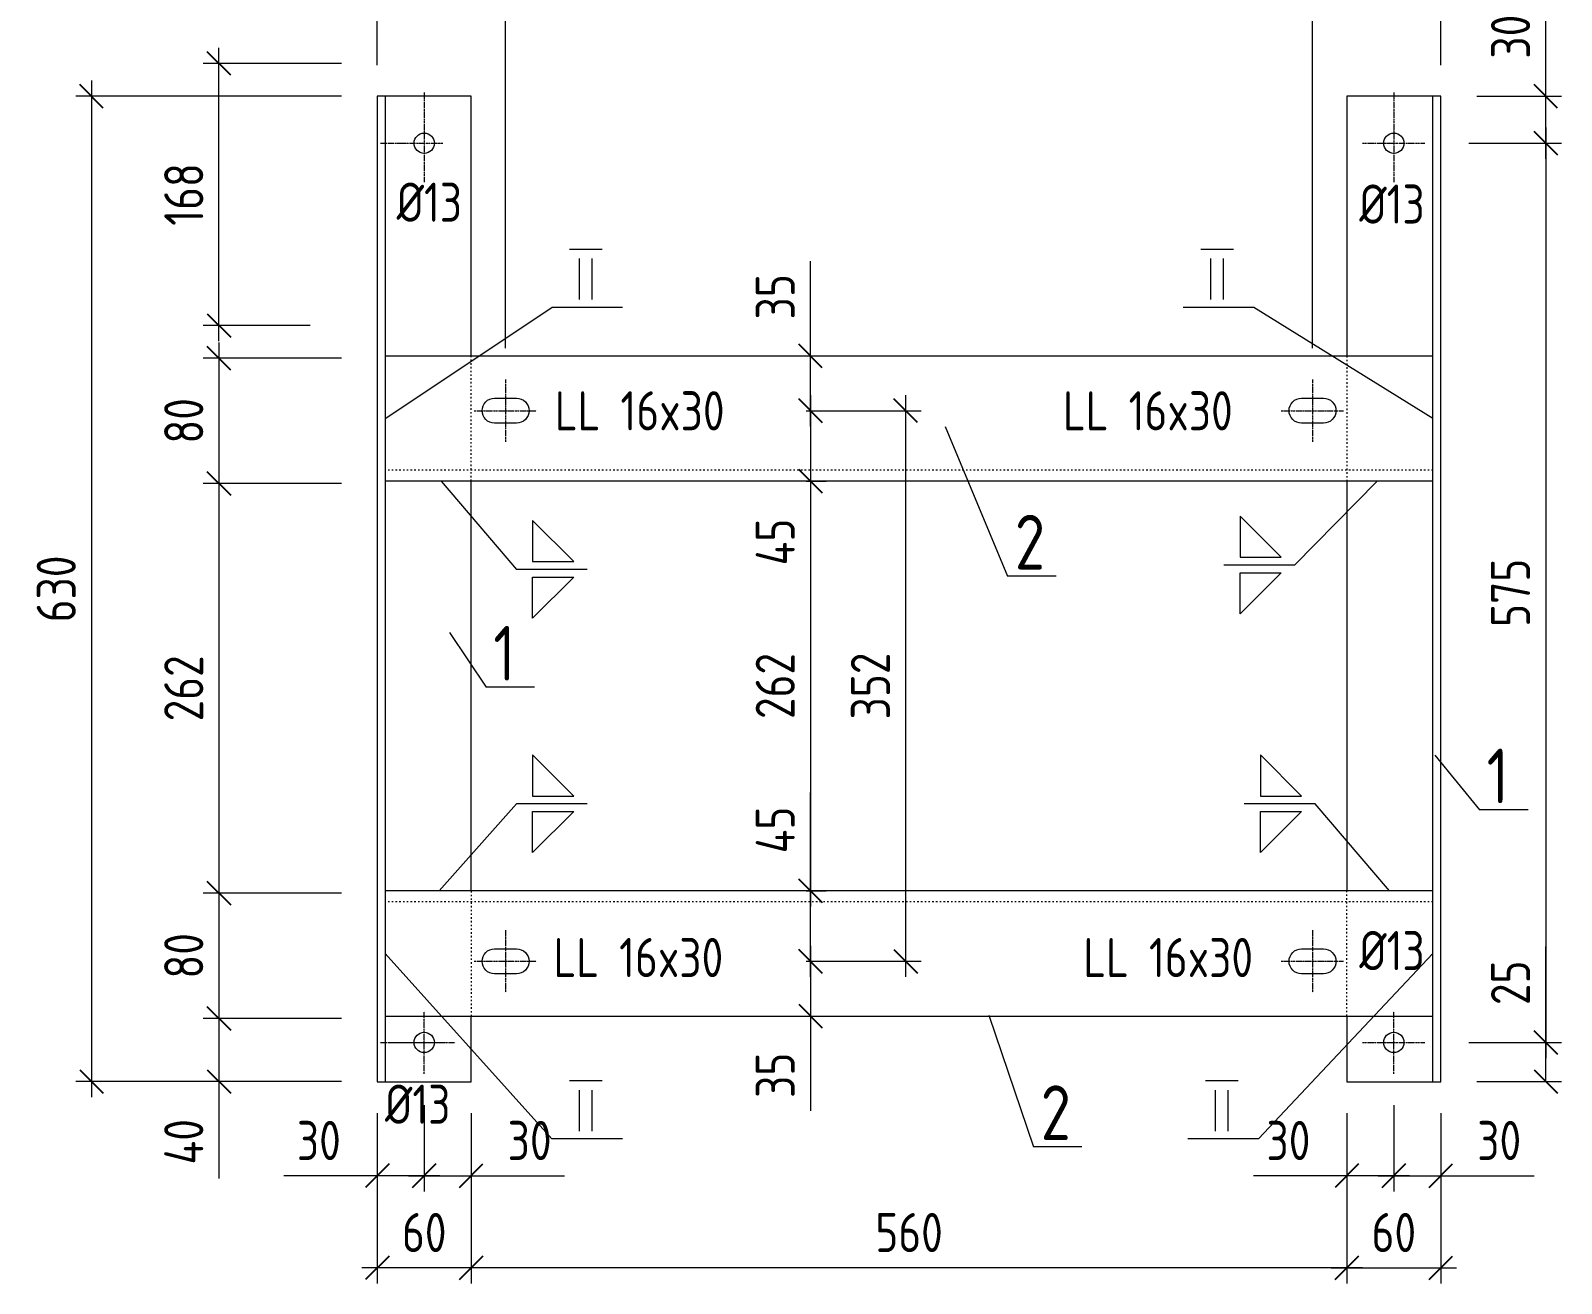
# Model space of a CAD drawing. Header units: millimetres. Extents: x -6273 to 60188, y -6573 to 16187.
# Drawn here: x 34931 to 35910, y 4886 to 5687 of the extents above; entities that cross this region are included whole.
import ezdxf

# ---------------------------------------------------------------- set-up
doc = ezdxf.new("R2010")
doc.units = ezdxf.units.MM
doc.header["$LTSCALE"] = 0.4
doc.linetypes.add('ACAD_ISO03W100', pattern=[30, 12, -18])
doc.linetypes.add('ACAD_ISO10W100', pattern=[18, 12, -3, 0, -3])
doc.layers.add('BEMAßUNG', color=3, linetype='Continuous')
for name, color, linetype, lineweight in [('Kontur', 2, 'Continuous', 18), ('Mittellinie', 7, 'ACAD_ISO10W100', 9), ('Positionslinie', 1, 'Continuous', 5), ('Text_B', 3, 'Continuous', 25), ('Text_C', 2, 'Continuous', 13), ('verdeckt', 7, 'ACAD_ISO03W100', 5)]:
    doc.layers.add(name, color=color, linetype=linetype, lineweight=lineweight)
doc.styles.add('ISOCP', font='isocp.shx', dxfattribs={"width": 0.9})
doc.dimstyles.new('Stahl_10', dxfattribs={"dimscale": 10, "dimtxt": 2.5, "dimasz": 1.5, "dimexe": 1, "dimexo": 2, "dimgap": 1, "dimtad": 1, "dimdec": 0, "dimtxsty": 'ISOCP', "dimblk": 'OBLIQUE', "dimcen": 2.5, "dimdle": 1, "dimclrd": 7, "dimclre": 7, "dimclrt": 7, "dimadec": 0, "dimazin": 0, "dimtfac": 1, "dimtdec": 0, "dimtmove": 0, "dimatfit": 3, "dimfxl": 1, "dimlwd": 0, "dimlwe": 0, "dimarcsym": 0})

# ---------------------------------------------------------------- blocks, each defined once
blk = doc.blocks.new('_OBLIQUE')
at = {"color": 0, "linetype": 'ByBlock'}
blk.add_line((-0.5, -0.5), (0.5, 0.5), dxfattribs=at)
blk = doc.blocks.new('*D155')
at = {"layer": 'BEMAßUNG', "color": 7, "lineweight": 0, "ltscale": 0.1, "transparency": 16777216}
for p, q in [((35900.01, 5625.08), (35900.01, 5030.21)), ((35850.87, 5615.08), (35910.01, 5615.08)), ((35850.87, 5040.21), (35910.01, 5040.21))]:
    blk.add_line(p, q, dxfattribs=at)
at = {"layer": 'Defpoints', "color": 0, "ltscale": 0.1, "transparency": 16777216}
for p in [(35830.87, 5615.08), (35830.87, 5040.21), (35900.01, 5040.21)]:
    blk.add_point(p, dxfattribs=at)
at = {"layer": 'BEMAßUNG', "color": 7, "lineweight": 0, "ltscale": 0.1, "transparency": 16777216, "xscale": 15, "yscale": 15, "zscale": 15}
for p, rotation in [((35900.01, 5615.08), 90), ((35900.01, 5040.21), 270)]:
    blk.add_blockref('_OBLIQUE', p, dxfattribs=dict(at, rotation=rotation))
at = {"layer": 'BEMAßUNG', "color": 7, "ltscale": 0.1, "transparency": 16777216, "insert": (35877.51, 5327.64), "char_height": 25, "attachment_point": 5, "rotation": 90, "style": 'ISOCP'}
blk.add_mtext('575', dxfattribs=at)
blk = doc.blocks.new('*D156')
at = {"layer": 'BEMAßUNG', "color": 7, "lineweight": 0, "ltscale": 0.1, "transparency": 16777216}
for p, q in [((35900.01, 5040.21), (35900.01, 5101.46)), ((35900.01, 5015.21), (35900.01, 5050.21)), ((35855.87, 5040.21), (35910.01, 5040.21)), ((35855.87, 5015.21), (35910.01, 5015.21))]:
    blk.add_line(p, q, dxfattribs=at)
at = {"layer": 'Defpoints', "color": 0, "ltscale": 0.1, "transparency": 16777216}
for p in [(35835.87, 5040.21), (35835.87, 5015.21), (35900.01, 5015.21)]:
    blk.add_point(p, dxfattribs=at)
at = {"layer": 'BEMAßUNG', "color": 7, "lineweight": 0, "ltscale": 0.1, "transparency": 16777216, "xscale": 15, "yscale": 15, "zscale": 15}
for p, rotation in [((35900.01, 5040.21), 90), ((35900.01, 5015.21), 270)]:
    blk.add_blockref('_OBLIQUE', p, dxfattribs=dict(at, rotation=rotation))
at = {"layer": 'BEMAßUNG', "color": 7, "ltscale": 0.1, "transparency": 16777216, "insert": (35877.51, 5078.33), "char_height": 25, "attachment_point": 5, "rotation": 90, "style": 'ISOCP'}
blk.add_mtext('25', dxfattribs=at)
blk = doc.blocks.new('*D157')
at = {"layer": 'BEMAßUNG', "color": 7, "lineweight": 0, "ltscale": 0.1, "transparency": 16777216}
for p, q in [((35772.87, 4995.08), (35772.87, 4945.02)), ((35802.87, 5000.08), (35802.87, 4945.02)), ((35772.87, 4955.02), (35713.11, 4955.02)), ((35812.87, 4955.02), (35772.87, 4955.02))]:
    blk.add_line(p, q, dxfattribs=at)
at = {"layer": 'Defpoints', "color": 0, "ltscale": 0.1, "transparency": 16777216}
for p in [(35772.87, 5015.08), (35802.87, 5020.08), (35772.87, 4955.02)]:
    blk.add_point(p, dxfattribs=at)
at = {"layer": 'BEMAßUNG', "color": 7, "lineweight": 0, "ltscale": 0.1, "transparency": 16777216, "xscale": 15, "yscale": 15, "zscale": 15, "rotation": 180}
blk.add_blockref('_OBLIQUE', (35772.87, 4955.02), dxfattribs=at)
at = {"layer": 'BEMAßUNG', "color": 7, "lineweight": 0, "ltscale": 0.1, "transparency": 16777216, "xscale": 15, "yscale": 15, "zscale": 15}
blk.add_blockref('_OBLIQUE', (35802.87, 4955.02), dxfattribs=at)
at = {"layer": 'BEMAßUNG', "color": 7, "ltscale": 0.1, "transparency": 16777216, "insert": (35735.49, 4977.52), "char_height": 25, "attachment_point": 5, "style": 'ISOCP'}
blk.add_mtext('30', dxfattribs=at)
blk = doc.blocks.new('*D158')
at = {"layer": 'BEMAßUNG', "color": 7, "lineweight": 0, "ltscale": 0.1, "transparency": 16777216}
for p, q in [((35772.87, 4995.08), (35772.87, 4886.19)), ((35832.87, 4995.08), (35832.87, 4886.19)), ((35762.87, 4896.19), (35842.87, 4896.19))]:
    blk.add_line(p, q, dxfattribs=at)
at = {"layer": 'Defpoints', "color": 0, "ltscale": 0.1, "transparency": 16777216}
for p in [(35772.87, 5015.08), (35832.87, 5015.08), (35832.87, 4896.19)]:
    blk.add_point(p, dxfattribs=at)
at = {"layer": 'BEMAßUNG', "color": 7, "lineweight": 0, "ltscale": 0.1, "transparency": 16777216, "xscale": 15, "yscale": 15, "zscale": 15, "rotation": 180}
blk.add_blockref('_OBLIQUE', (35772.87, 4896.19), dxfattribs=at)
at = {"layer": 'BEMAßUNG', "color": 7, "lineweight": 0, "ltscale": 0.1, "transparency": 16777216, "xscale": 15, "yscale": 15, "zscale": 15}
blk.add_blockref('_OBLIQUE', (35832.87, 4896.19), dxfattribs=at)
at = {"layer": 'BEMAßUNG', "color": 7, "ltscale": 0.1, "transparency": 16777216, "insert": (35802.87, 4918.69), "char_height": 25, "attachment_point": 5, "style": 'ISOCP'}
blk.add_mtext('60', dxfattribs=at)
blk = doc.blocks.new('*D159')
at = {"layer": 'BEMAßUNG', "color": 7, "lineweight": 0, "ltscale": 0.1, "transparency": 16777216}
for p, q in [((35212.87, 4995.08), (35212.87, 4886.19)), ((35772.87, 4995.08), (35772.87, 4886.19)), ((35782.87, 4896.19), (35202.87, 4896.19))]:
    blk.add_line(p, q, dxfattribs=at)
at = {"layer": 'Defpoints', "color": 0, "ltscale": 0.1, "transparency": 16777216}
for p in [(35212.87, 5015.08), (35772.87, 5015.08), (35212.87, 4896.19)]:
    blk.add_point(p, dxfattribs=at)
at = {"layer": 'BEMAßUNG', "color": 7, "lineweight": 0, "ltscale": 0.1, "transparency": 16777216, "xscale": 15, "yscale": 15, "zscale": 15, "rotation": 180}
blk.add_blockref('_OBLIQUE', (35212.87, 4896.19), dxfattribs=at)
at = {"layer": 'BEMAßUNG', "color": 7, "lineweight": 0, "ltscale": 0.1, "transparency": 16777216, "xscale": 15, "yscale": 15, "zscale": 15}
blk.add_blockref('_OBLIQUE', (35772.87, 4896.19), dxfattribs=at)
at = {"layer": 'BEMAßUNG', "color": 7, "ltscale": 0.1, "transparency": 16777216, "insert": (35492.87, 4918.69), "char_height": 25, "attachment_point": 5, "style": 'ISOCP'}
blk.add_mtext('560', dxfattribs=at)
blk = doc.blocks.new('*D160')
at = {"layer": 'BEMAßUNG', "color": 7, "lineweight": 0, "ltscale": 0.1, "transparency": 16777216}
for p, q in [((35182.87, 5000.08), (35182.87, 4945.02)), ((35212.87, 4995.08), (35212.87, 4945.02)), ((35172.87, 4955.02), (35212.87, 4955.02)), ((35212.87, 4955.02), (35272.64, 4955.02))]:
    blk.add_line(p, q, dxfattribs=at)
at = {"layer": 'Defpoints', "color": 0, "ltscale": 0.1, "transparency": 16777216}
for p in [(35182.87, 5020.08), (35212.87, 5015.08), (35212.87, 4955.02)]:
    blk.add_point(p, dxfattribs=at)
at = {"layer": 'BEMAßUNG', "color": 7, "lineweight": 0, "ltscale": 0.1, "transparency": 16777216, "xscale": 15, "yscale": 15, "zscale": 15, "rotation": 180}
blk.add_blockref('_OBLIQUE', (35182.87, 4955.02), dxfattribs=at)
at = {"layer": 'BEMAßUNG', "color": 7, "lineweight": 0, "ltscale": 0.1, "transparency": 16777216, "xscale": 15, "yscale": 15, "zscale": 15}
blk.add_blockref('_OBLIQUE', (35212.87, 4955.02), dxfattribs=at)
at = {"layer": 'BEMAßUNG', "color": 7, "ltscale": 0.1, "transparency": 16777216, "insert": (35250.26, 4977.52), "char_height": 25, "attachment_point": 5, "style": 'ISOCP'}
blk.add_mtext('30', dxfattribs=at)
blk = doc.blocks.new('*D161')
at = {"layer": 'BEMAßUNG', "color": 7, "lineweight": 0, "ltscale": 0.1, "transparency": 16777216}
for p, q in [((35152.87, 4995.08), (35152.87, 4945.02)), ((35182.87, 5000.08), (35182.87, 4945.02)), ((35152.87, 4955.02), (35093.11, 4955.02)), ((35192.87, 4955.02), (35152.87, 4955.02))]:
    blk.add_line(p, q, dxfattribs=at)
at = {"layer": 'Defpoints', "color": 0, "ltscale": 0.1, "transparency": 16777216}
for p in [(35152.87, 5015.08), (35182.87, 5020.08), (35152.87, 4955.02)]:
    blk.add_point(p, dxfattribs=at)
at = {"layer": 'BEMAßUNG', "color": 7, "lineweight": 0, "ltscale": 0.1, "transparency": 16777216, "xscale": 15, "yscale": 15, "zscale": 15, "rotation": 180}
blk.add_blockref('_OBLIQUE', (35152.87, 4955.02), dxfattribs=at)
at = {"layer": 'BEMAßUNG', "color": 7, "lineweight": 0, "ltscale": 0.1, "transparency": 16777216, "xscale": 15, "yscale": 15, "zscale": 15}
blk.add_blockref('_OBLIQUE', (35182.87, 4955.02), dxfattribs=at)
at = {"layer": 'BEMAßUNG', "color": 7, "ltscale": 0.1, "transparency": 16777216, "insert": (35115.49, 4977.52), "char_height": 25, "attachment_point": 5, "style": 'ISOCP'}
blk.add_mtext('30', dxfattribs=at)
blk = doc.blocks.new('*D162')
at = {"layer": 'BEMAßUNG', "color": 7, "lineweight": 0, "ltscale": 0.1, "transparency": 16777216}
for p, q in [((35152.87, 4995.08), (35152.87, 4886.19)), ((35212.87, 4995.08), (35212.87, 4886.19)), ((35222.87, 4896.19), (35142.87, 4896.19))]:
    blk.add_line(p, q, dxfattribs=at)
at = {"layer": 'Defpoints', "color": 0, "ltscale": 0.1, "transparency": 16777216}
for p in [(35152.87, 5015.08), (35212.87, 5015.08), (35152.87, 4896.19)]:
    blk.add_point(p, dxfattribs=at)
at = {"layer": 'BEMAßUNG', "color": 7, "lineweight": 0, "ltscale": 0.1, "transparency": 16777216, "xscale": 15, "yscale": 15, "zscale": 15, "rotation": 180}
blk.add_blockref('_OBLIQUE', (35152.87, 4896.19), dxfattribs=at)
at = {"layer": 'BEMAßUNG', "color": 7, "lineweight": 0, "ltscale": 0.1, "transparency": 16777216, "xscale": 15, "yscale": 15, "zscale": 15}
blk.add_blockref('_OBLIQUE', (35212.87, 4896.19), dxfattribs=at)
at = {"layer": 'BEMAßUNG', "color": 7, "ltscale": 0.1, "transparency": 16777216, "insert": (35182.87, 4918.69), "char_height": 25, "attachment_point": 5, "style": 'ISOCP'}
blk.add_mtext('60', dxfattribs=at)
blk = doc.blocks.new('*D163')
at = {"layer": 'BEMAßUNG', "color": 7, "lineweight": 0, "ltscale": 0.1, "transparency": 16777216}
for p, q in [((35051.61, 5488.58), (35051.61, 5676.08)), ((35129.87, 5666.08), (35041.61, 5666.08)), ((35109.87, 5498.58), (35041.61, 5498.58))]:
    blk.add_line(p, q, dxfattribs=at)
at = {"layer": 'Defpoints', "color": 0, "ltscale": 0.1, "transparency": 16777216}
for p in [(35051.61, 5666.08), (35149.87, 5666.08), (35129.87, 5498.58)]:
    blk.add_point(p, dxfattribs=at)
at = {"layer": 'BEMAßUNG', "color": 7, "lineweight": 0, "ltscale": 0.1, "transparency": 16777216, "xscale": 15, "yscale": 15, "zscale": 15}
for p, rotation in [((35051.61, 5666.08), 90), ((35051.61, 5498.58), 270)]:
    blk.add_blockref('_OBLIQUE', p, dxfattribs=dict(at, rotation=rotation))
at = {"layer": 'BEMAßUNG', "color": 7, "ltscale": 0.1, "transparency": 16777216, "insert": (35029.11, 5582.33), "char_height": 25, "attachment_point": 5, "rotation": 90, "style": 'ISOCP'}
blk.add_mtext('168', dxfattribs=at)
blk = doc.blocks.new('*D164')
at = {"layer": 'BEMAßUNG', "color": 7, "lineweight": 0, "ltscale": 0.1, "transparency": 16777216}
for p, q in [((35051.61, 5487.58), (35051.61, 5387.58)), ((35129.87, 5477.58), (35041.61, 5477.58)), ((35129.87, 5397.58), (35041.61, 5397.58))]:
    blk.add_line(p, q, dxfattribs=at)
at = {"layer": 'Defpoints', "color": 0, "ltscale": 0.1, "transparency": 16777216}
for p in [(35149.87, 5477.58), (35051.61, 5397.58), (35149.87, 5397.58)]:
    blk.add_point(p, dxfattribs=at)
at = {"layer": 'BEMAßUNG', "color": 7, "lineweight": 0, "ltscale": 0.1, "transparency": 16777216, "xscale": 15, "yscale": 15, "zscale": 15}
for p, rotation in [((35051.61, 5477.58), 90), ((35051.61, 5397.58), 270)]:
    blk.add_blockref('_OBLIQUE', p, dxfattribs=dict(at, rotation=rotation))
at = {"layer": 'BEMAßUNG', "color": 7, "ltscale": 0.1, "transparency": 16777216, "insert": (35029.11, 5437.58), "char_height": 25, "attachment_point": 5, "rotation": 90, "style": 'ISOCP'}
blk.add_mtext('80', dxfattribs=at)
blk = doc.blocks.new('*D165')
at = {"layer": 'BEMAßUNG', "color": 7, "lineweight": 0, "ltscale": 0.1, "transparency": 16777216}
for p, q in [((35051.61, 5407.58), (35051.61, 5125.58)), ((35129.87, 5397.58), (35041.61, 5397.58)), ((35129.87, 5135.58), (35041.61, 5135.58))]:
    blk.add_line(p, q, dxfattribs=at)
at = {"layer": 'Defpoints', "color": 0, "ltscale": 0.1, "transparency": 16777216}
for p in [(35149.87, 5397.58), (35051.61, 5135.58), (35149.87, 5135.58)]:
    blk.add_point(p, dxfattribs=at)
at = {"layer": 'BEMAßUNG', "color": 7, "lineweight": 0, "ltscale": 0.1, "transparency": 16777216, "xscale": 15, "yscale": 15, "zscale": 15}
for p, rotation in [((35051.61, 5397.58), 90), ((35051.61, 5135.58), 270)]:
    blk.add_blockref('_OBLIQUE', p, dxfattribs=dict(at, rotation=rotation))
at = {"layer": 'BEMAßUNG', "color": 7, "ltscale": 0.1, "transparency": 16777216, "insert": (35029.1, 5266.58), "char_height": 25, "attachment_point": 5, "rotation": 90, "style": 'ISOCP'}
blk.add_mtext('262', dxfattribs=at)
blk = doc.blocks.new('*D166')
at = {"layer": 'BEMAßUNG', "color": 7, "lineweight": 0, "ltscale": 0.1, "transparency": 16777216}
for p, q in [((35051.61, 5145.58), (35051.61, 5045.58)), ((35129.87, 5135.58), (35041.61, 5135.58)), ((35129.87, 5055.58), (35041.61, 5055.58))]:
    blk.add_line(p, q, dxfattribs=at)
at = {"layer": 'Defpoints', "color": 0, "ltscale": 0.1, "transparency": 16777216}
for p in [(35149.87, 5135.58), (35051.61, 5055.58), (35149.87, 5055.58)]:
    blk.add_point(p, dxfattribs=at)
at = {"layer": 'BEMAßUNG', "color": 7, "lineweight": 0, "ltscale": 0.1, "transparency": 16777216, "xscale": 15, "yscale": 15, "zscale": 15}
for p, rotation in [((35051.61, 5135.58), 90), ((35051.61, 5055.58), 270)]:
    blk.add_blockref('_OBLIQUE', p, dxfattribs=dict(at, rotation=rotation))
at = {"layer": 'BEMAßUNG', "color": 7, "ltscale": 0.1, "transparency": 16777216, "insert": (35029.11, 5095.58), "char_height": 25, "attachment_point": 5, "rotation": 90, "style": 'ISOCP'}
blk.add_mtext('80', dxfattribs=at)
blk = doc.blocks.new('*D167')
at = {"layer": 'BEMAßUNG', "color": 7, "lineweight": 0, "ltscale": 0.1, "transparency": 16777216}
for p, q in [((35051.61, 5065.58), (35051.61, 5015.21)), ((35109.87, 5055.58), (35041.61, 5055.58)), ((35129.87, 5015.21), (35041.61, 5015.21)), ((35051.61, 5015.21), (35051.61, 4953.19))]:
    blk.add_line(p, q, dxfattribs=at)
at = {"layer": 'Defpoints', "color": 0, "ltscale": 0.1, "transparency": 16777216}
for p in [(35129.87, 5055.58), (35051.61, 5015.21), (35149.87, 5015.21)]:
    blk.add_point(p, dxfattribs=at)
at = {"layer": 'BEMAßUNG', "color": 7, "lineweight": 0, "ltscale": 0.1, "transparency": 16777216, "xscale": 15, "yscale": 15, "zscale": 15}
for p, rotation in [((35051.61, 5055.58), 90), ((35051.61, 5015.21), 270)]:
    blk.add_blockref('_OBLIQUE', p, dxfattribs=dict(at, rotation=rotation))
at = {"layer": 'BEMAßUNG', "color": 7, "ltscale": 0.1, "transparency": 16777216, "insert": (35029.11, 4976.7), "char_height": 25, "attachment_point": 5, "rotation": 90, "style": 'ISOCP'}
blk.add_mtext('40', dxfattribs=at)
blk = doc.blocks.new('*D168')
at = {"layer": 'BEMAßUNG', "color": 7, "lineweight": 0, "ltscale": 0.1, "transparency": 16777216}
for p, q in [((34970.08, 5655.08), (34970.08, 5005.21)), ((35129.87, 5645.08), (34960.08, 5645.08)), ((35129.87, 5015.21), (34960.08, 5015.21))]:
    blk.add_line(p, q, dxfattribs=at)
at = {"layer": 'Defpoints', "color": 0, "ltscale": 0.1, "transparency": 16777216}
for p in [(35149.87, 5645.08), (34970.08, 5015.21), (35149.87, 5015.21)]:
    blk.add_point(p, dxfattribs=at)
at = {"layer": 'BEMAßUNG', "color": 7, "lineweight": 0, "ltscale": 0.1, "transparency": 16777216, "xscale": 15, "yscale": 15, "zscale": 15}
for p, rotation in [((34970.08, 5645.08), 90), ((34970.08, 5015.21), 270)]:
    blk.add_blockref('_OBLIQUE', p, dxfattribs=dict(at, rotation=rotation))
at = {"layer": 'BEMAßUNG', "color": 7, "ltscale": 0.1, "transparency": 16777216, "insert": (34947.58, 5330.14), "char_height": 25, "attachment_point": 5, "rotation": 90, "style": 'ISOCP'}
blk.add_mtext('630', dxfattribs=at)
blk = doc.blocks.new('*D137')
at = {"layer": 'BEMAßUNG', "color": 7, "lineweight": 0, "ltscale": 0.1, "transparency": 16777216}
for p, q in [((35429.82, 5454.08), (35429.82, 5399.08)), ((35427.07, 5444.08), (35439.82, 5444.08)), ((35427.07, 5399.08), (35439.82, 5399.08)), ((35429.82, 5399.08), (35429.82, 5336.15))]:
    blk.add_line(p, q, dxfattribs=at)
at = {"layer": 'Defpoints', "color": 0, "ltscale": 0.1, "transparency": 16777216}
for p in [(35407.07, 5444.08), (35407.07, 5399.08), (35429.82, 5399.08)]:
    blk.add_point(p, dxfattribs=at)
at = {"layer": 'BEMAßUNG', "color": 7, "lineweight": 0, "ltscale": 0.1, "transparency": 16777216, "xscale": 15, "yscale": 15, "zscale": 15}
for p, rotation in [((35429.82, 5444.08), 90), ((35429.82, 5399.08), 270)]:
    blk.add_blockref('_OBLIQUE', p, dxfattribs=dict(at, rotation=rotation))
at = {"layer": 'BEMAßUNG', "color": 7, "ltscale": 0.1, "transparency": 16777216, "insert": (35407.32, 5360.12), "char_height": 25, "attachment_point": 5, "rotation": 90, "style": 'ISOCP'}
blk.add_mtext('45', dxfattribs=at)
blk = doc.blocks.new('*D138')
at = {"layer": 'BEMAßUNG', "color": 7, "lineweight": 0, "ltscale": 0.1, "transparency": 16777216}
for p, q in [((35429.82, 5479.08), (35429.82, 5539.77)), ((35427.07, 5479.08), (35439.82, 5479.08)), ((35429.82, 5434.08), (35429.82, 5479.08)), ((35427.07, 5444.08), (35439.82, 5444.08))]:
    blk.add_line(p, q, dxfattribs=at)
at = {"layer": 'Defpoints', "color": 0, "ltscale": 0.1, "transparency": 16777216}
for p in [(35407.07, 5479.08), (35429.82, 5479.08), (35407.07, 5444.08)]:
    blk.add_point(p, dxfattribs=at)
at = {"layer": 'BEMAßUNG', "color": 7, "lineweight": 0, "ltscale": 0.1, "transparency": 16777216, "xscale": 15, "yscale": 15, "zscale": 15}
for p, rotation in [((35429.82, 5479.08), 90), ((35429.82, 5444.08), 270)]:
    blk.add_blockref('_OBLIQUE', p, dxfattribs=dict(at, rotation=rotation))
at = {"layer": 'BEMAßUNG', "color": 7, "ltscale": 0.1, "transparency": 16777216, "insert": (35407.32, 5516.92), "char_height": 25, "attachment_point": 5, "rotation": 90, "style": 'ISOCP'}
blk.add_mtext('35', dxfattribs=at)
blk = doc.blocks.new('*D139')
at = {"layer": 'BEMAßUNG', "color": 7, "lineweight": 0, "ltscale": 0.1, "transparency": 16777216}
for p, q in [((35429.82, 5409.08), (35429.82, 5127.08)), ((35427.07, 5399.08), (35439.82, 5399.08)), ((35427.07, 5137.08), (35439.82, 5137.08))]:
    blk.add_line(p, q, dxfattribs=at)
at = {"layer": 'Defpoints', "color": 0, "ltscale": 0.1, "transparency": 16777216}
for p in [(35407.07, 5399.08), (35407.07, 5137.08), (35429.82, 5137.08)]:
    blk.add_point(p, dxfattribs=at)
at = {"layer": 'BEMAßUNG', "color": 7, "lineweight": 0, "ltscale": 0.1, "transparency": 16777216, "xscale": 15, "yscale": 15, "zscale": 15}
for p, rotation in [((35429.82, 5399.08), 90), ((35429.82, 5137.08), 270)]:
    blk.add_blockref('_OBLIQUE', p, dxfattribs=dict(at, rotation=rotation))
at = {"layer": 'BEMAßUNG', "color": 7, "ltscale": 0.1, "transparency": 16777216, "insert": (35407.32, 5268.08), "char_height": 25, "attachment_point": 5, "rotation": 90, "style": 'ISOCP'}
blk.add_mtext('262', dxfattribs=at)
blk = doc.blocks.new('*D140')
at = {"layer": 'BEMAßUNG', "color": 7, "lineweight": 0, "ltscale": 0.1, "transparency": 16777216}
for p, q in [((35429.82, 5102.08), (35429.82, 5057.08)), ((35427.07, 5092.08), (35439.82, 5092.08)), ((35427.07, 5057.08), (35439.82, 5057.08)), ((35429.82, 5057.08), (35429.82, 4996.4))]:
    blk.add_line(p, q, dxfattribs=at)
at = {"layer": 'Defpoints', "color": 0, "ltscale": 0.1, "transparency": 16777216}
for p in [(35407.07, 5092.08), (35407.07, 5057.08), (35429.82, 5057.08)]:
    blk.add_point(p, dxfattribs=at)
at = {"layer": 'BEMAßUNG', "color": 7, "lineweight": 0, "ltscale": 0.1, "transparency": 16777216, "xscale": 15, "yscale": 15, "zscale": 15}
for p, rotation in [((35429.82, 5092.08), 90), ((35429.82, 5057.08), 270)]:
    blk.add_blockref('_OBLIQUE', p, dxfattribs=dict(at, rotation=rotation))
at = {"layer": 'BEMAßUNG', "color": 7, "ltscale": 0.1, "transparency": 16777216, "insert": (35407.32, 5019.24), "char_height": 25, "attachment_point": 5, "rotation": 90, "style": 'ISOCP'}
blk.add_mtext('35', dxfattribs=at)
blk = doc.blocks.new('*D141')
at = {"layer": 'BEMAßUNG', "color": 7, "lineweight": 0, "ltscale": 0.1, "transparency": 16777216}
for p, q in [((35429.82, 5137.08), (35429.82, 5200.02)), ((35427.07, 5137.08), (35439.82, 5137.08)), ((35429.82, 5082.08), (35429.82, 5137.08)), ((35427.07, 5092.08), (35439.82, 5092.08))]:
    blk.add_line(p, q, dxfattribs=at)
at = {"layer": 'Defpoints', "color": 0, "ltscale": 0.1, "transparency": 16777216}
for p in [(35407.07, 5137.08), (35429.82, 5137.08), (35407.07, 5092.08)]:
    blk.add_point(p, dxfattribs=at)
at = {"layer": 'BEMAßUNG', "color": 7, "lineweight": 0, "ltscale": 0.1, "transparency": 16777216, "xscale": 15, "yscale": 15, "zscale": 15}
for p, rotation in [((35429.82, 5137.08), 90), ((35429.82, 5092.08), 270)]:
    blk.add_blockref('_OBLIQUE', p, dxfattribs=dict(at, rotation=rotation))
at = {"layer": 'BEMAßUNG', "color": 7, "ltscale": 0.1, "transparency": 16777216, "insert": (35407.32, 5176.05), "char_height": 25, "attachment_point": 5, "rotation": 90, "style": 'ISOCP'}
blk.add_mtext('45', dxfattribs=at)
blk = doc.blocks.new('*D142')
at = {"layer": 'BEMAßUNG', "color": 7, "lineweight": 0, "ltscale": 0.1, "transparency": 16777216}
for p, q in [((35490.7, 5454.08), (35490.7, 5082.08)), ((35427.07, 5444.08), (35500.7, 5444.08)), ((35427.07, 5092.08), (35500.7, 5092.08))]:
    blk.add_line(p, q, dxfattribs=at)
at = {"layer": 'Defpoints', "color": 0, "ltscale": 0.1, "transparency": 16777216}
for p in [(35407.07, 5444.08), (35407.07, 5092.08), (35490.7, 5092.08)]:
    blk.add_point(p, dxfattribs=at)
at = {"layer": 'BEMAßUNG', "color": 7, "lineweight": 0, "ltscale": 0.1, "transparency": 16777216, "xscale": 15, "yscale": 15, "zscale": 15}
for p, rotation in [((35490.7, 5444.08), 90), ((35490.7, 5092.08), 270)]:
    blk.add_blockref('_OBLIQUE', p, dxfattribs=dict(at, rotation=rotation))
at = {"layer": 'BEMAßUNG', "color": 7, "ltscale": 0.1, "transparency": 16777216, "insert": (35468.2, 5268.08), "char_height": 25, "attachment_point": 5, "rotation": 90, "style": 'ISOCP'}
blk.add_mtext('352', dxfattribs=at)
blk = doc.blocks.new('*D143')
at = {"layer": 'BEMAßUNG', "color": 7, "lineweight": 0, "ltscale": 0.1, "transparency": 16777216}
for p, q in [((35900.01, 5645.08), (35900.01, 5705.59)), ((35855.87, 5645.08), (35910.01, 5645.08)), ((35900.01, 5605.08), (35900.01, 5645.08)), ((35855.87, 5615.08), (35910.01, 5615.08))]:
    blk.add_line(p, q, dxfattribs=at)
at = {"layer": 'Defpoints', "color": 0, "ltscale": 0.1, "transparency": 16777216}
for p in [(35835.87, 5645.08), (35900.01, 5645.08), (35835.87, 5615.08)]:
    blk.add_point(p, dxfattribs=at)
at = {"layer": 'BEMAßUNG', "color": 7, "lineweight": 0, "ltscale": 0.1, "transparency": 16777216, "xscale": 15, "yscale": 15, "zscale": 15}
for p, rotation in [((35900.01, 5645.08), 90), ((35900.01, 5615.08), 270)]:
    blk.add_blockref('_OBLIQUE', p, dxfattribs=dict(at, rotation=rotation))
at = {"layer": 'BEMAßUNG', "color": 7, "ltscale": 0.1, "transparency": 16777216, "insert": (35877.51, 5683.21), "char_height": 25, "attachment_point": 5, "rotation": 90, "style": 'ISOCP'}
blk.add_mtext('30', dxfattribs=at)
blk = doc.blocks.new('*D169')
at = {"color": 7, "lineweight": 0, "ltscale": 0.1, "transparency": 16777216}
for p, q in [((35152.87, 5665.08), (35152.87, 5723.35)), ((35234.87, 5484.08), (35234.87, 5723.35)), ((35142.87, 5713.35), (35244.87, 5713.35))]:
    blk.add_line(p, q, dxfattribs=at)
at = {"layer": 'Defpoints', "color": 0, "ltscale": 0.1, "transparency": 16777216}
for p in [(35234.87, 5713.35), (35152.87, 5645.08), (35234.87, 5464.08)]:
    blk.add_point(p, dxfattribs=at)
at = {"color": 7, "lineweight": 0, "ltscale": 0.1, "transparency": 16777216, "xscale": 15, "yscale": 15, "zscale": 15, "rotation": 180}
blk.add_blockref('_OBLIQUE', (35152.87, 5713.35), dxfattribs=at)
at = {"color": 7, "lineweight": 0, "ltscale": 0.1, "transparency": 16777216, "xscale": 15, "yscale": 15, "zscale": 15}
blk.add_blockref('_OBLIQUE', (35234.87, 5713.35), dxfattribs=at)
at = {"color": 7, "ltscale": 0.1, "transparency": 16777216, "insert": (35193.87, 5735.85), "char_height": 25, "attachment_point": 5, "style": 'ISOCP'}
blk.add_mtext('82', dxfattribs=at)
blk = doc.blocks.new('*D170')
at = {"color": 7, "lineweight": 0, "ltscale": 0.1, "transparency": 16777216}
for p, q in [((35234.87, 5484.08), (35234.87, 5723.35)), ((35750.87, 5484.08), (35750.87, 5723.35)), ((35224.87, 5713.35), (35760.87, 5713.35))]:
    blk.add_line(p, q, dxfattribs=at)
at = {"layer": 'Defpoints', "color": 0, "ltscale": 0.1, "transparency": 16777216}
for p in [(35750.87, 5713.35), (35234.87, 5464.08), (35750.87, 5464.08)]:
    blk.add_point(p, dxfattribs=at)
at = {"color": 7, "lineweight": 0, "ltscale": 0.1, "transparency": 16777216, "xscale": 15, "yscale": 15, "zscale": 15, "rotation": 180}
blk.add_blockref('_OBLIQUE', (35234.87, 5713.35), dxfattribs=at)
at = {"color": 7, "lineweight": 0, "ltscale": 0.1, "transparency": 16777216, "xscale": 15, "yscale": 15, "zscale": 15}
blk.add_blockref('_OBLIQUE', (35750.87, 5713.35), dxfattribs=at)
at = {"color": 7, "ltscale": 0.1, "transparency": 16777216, "insert": (35492.87, 5735.85), "char_height": 25, "attachment_point": 5, "style": 'ISOCP'}
blk.add_mtext('516', dxfattribs=at)
blk = doc.blocks.new('*D171')
at = {"color": 7, "lineweight": 0, "ltscale": 0.1, "transparency": 16777216}
for p, q in [((35750.87, 5484.08), (35750.87, 5723.35)), ((35832.87, 5665.08), (35832.87, 5723.35)), ((35740.87, 5713.35), (35842.87, 5713.35))]:
    blk.add_line(p, q, dxfattribs=at)
at = {"layer": 'Defpoints', "color": 0, "ltscale": 0.1, "transparency": 16777216}
for p in [(35832.87, 5713.35), (35832.87, 5645.08), (35750.87, 5464.08)]:
    blk.add_point(p, dxfattribs=at)
at = {"color": 7, "lineweight": 0, "ltscale": 0.1, "transparency": 16777216, "xscale": 15, "yscale": 15, "zscale": 15, "rotation": 180}
blk.add_blockref('_OBLIQUE', (35750.87, 5713.35), dxfattribs=at)
at = {"color": 7, "lineweight": 0, "ltscale": 0.1, "transparency": 16777216, "xscale": 15, "yscale": 15, "zscale": 15}
blk.add_blockref('_OBLIQUE', (35832.87, 5713.35), dxfattribs=at)
at = {"color": 7, "ltscale": 0.1, "transparency": 16777216, "insert": (35791.87, 5735.85), "char_height": 25, "attachment_point": 5, "style": 'ISOCP'}
blk.add_mtext('82', dxfattribs=at)
blk = doc.blocks.new('*D135')
at = {"layer": 'BEMAßUNG', "color": 7, "lineweight": 0, "ltscale": 0.1, "transparency": 16777216}
for p, q in [((35802.87, 5000.08), (35802.87, 4945.02)), ((35832.87, 4995.08), (35832.87, 4945.02)), ((35792.87, 4955.02), (35832.87, 4955.02)), ((35832.87, 4955.02), (35892.64, 4955.02))]:
    blk.add_line(p, q, dxfattribs=at)
at = {"layer": 'Defpoints', "color": 0, "ltscale": 0.1, "transparency": 16777216}
for p in [(35802.87, 5020.08), (35832.87, 5015.08), (35832.87, 4955.02)]:
    blk.add_point(p, dxfattribs=at)
at = {"layer": 'BEMAßUNG', "color": 7, "lineweight": 0, "ltscale": 0.1, "transparency": 16777216, "xscale": 15, "yscale": 15, "zscale": 15, "rotation": 180}
blk.add_blockref('_OBLIQUE', (35802.87, 4955.02), dxfattribs=at)
at = {"layer": 'BEMAßUNG', "color": 7, "lineweight": 0, "ltscale": 0.1, "transparency": 16777216, "xscale": 15, "yscale": 15, "zscale": 15}
blk.add_blockref('_OBLIQUE', (35832.87, 4955.02), dxfattribs=at)
at = {"layer": 'BEMAßUNG', "color": 7, "ltscale": 0.1, "transparency": 16777216, "insert": (35870.26, 4977.52), "char_height": 25, "attachment_point": 5, "style": 'ISOCP'}
blk.add_mtext('30', dxfattribs=at)

msp = doc.modelspace()

# ---------------------------------------------------------------- linework, layer by layer
at = {"layer": 'Kontur'}
for p, q in [((35157.87, 5479.08), (35827.87, 5479.08)), ((35827.87, 5399.08), (35157.87, 5399.08))]:
    msp.add_line(p, q, dxfattribs=at)
for points in [[(35212.87, 5479.08), (35212.87, 5645.08), (35152.87, 5645.08), (35152.87, 5015.08), (35212.87, 5015.08), (35212.87, 5057.08)], [(35157.87, 5645.08), (35157.87, 5015.08)], [(35772.87, 5057.08), (35772.87, 5015.08), (35832.87, 5015.08), (35832.87, 5645.08), (35772.87, 5645.08), (35772.87, 5479.08)], [(35827.87, 5015.08), (35827.87, 5645.08)], [(35212.87, 5137.08), (35212.87, 5399.08)], [(35772.87, 5399.08), (35772.87, 5137.08)]]:
    msp.add_lwpolyline(points, dxfattribs=at)
for points in [[(35227.87, 5452.08), (35241.87, 5452.08, -0.414214), (35249.87, 5444.08), (35249.87, 5444.08, -0.414214), (35241.87, 5436.08), (35227.87, 5436.08, -0.414214), (35219.87, 5444.08), (35219.87, 5444.08, -0.414214)], [(35743.87, 5452.08), (35757.87, 5452.08, -0.414214), (35765.87, 5444.08), (35765.87, 5444.08, -0.414214), (35757.87, 5436.08), (35743.87, 5436.08, -0.414214), (35735.87, 5444.08), (35735.87, 5444.08, -0.414214)], [(35227.87, 5100.08), (35241.87, 5100.08, -0.414214), (35249.87, 5092.08), (35249.87, 5092.08, -0.414214), (35241.87, 5084.08), (35227.87, 5084.08, -0.414214), (35219.87, 5092.08), (35219.87, 5092.08, -0.414214)], [(35743.87, 5100.08), (35757.87, 5100.08, -0.414214), (35765.87, 5092.08), (35765.87, 5092.08, -0.414214), (35757.87, 5084.08), (35743.87, 5084.08, -0.414214), (35735.87, 5092.08), (35735.87, 5092.08, -0.414214)]]:
    msp.add_lwpolyline(points, format="xyb", close=True, dxfattribs=at)
msp.add_lwpolyline([(35827.87, 5137.08), (35157.87, 5137.08), (35157.87, 5057.08), (35827.87, 5057.08)], close=True, dxfattribs=at)
for centre in [(35182.87, 5615.08), (35802.87, 5615.08), (35182.87, 5040.21), (35802.87, 5040.21)]:
    msp.add_circle(centre, 6.5, dxfattribs=at)
at = {"layer": 'Mittellinie', "ltscale": 0.2}
for p, q in [((35182.87, 5647.58), (35182.87, 5590.08)), ((35802.87, 5647.58), (35802.87, 5590.08)), ((35154.87, 5615.08), (35194.87, 5615.08)), ((35154.87, 5615.08), (35194.87, 5615.08)), ((35782.87, 5615.08), (35822.87, 5615.08)), ((35234.87, 5464.08), (35234.87, 5424.08)), ((35750.87, 5464.08), (35750.87, 5424.08)), ((35214.87, 5444.08), (35254.87, 5444.08)), ((35730.87, 5444.08), (35770.87, 5444.08)), ((35234.87, 5112.08), (35234.87, 5072.08)), ((35750.87, 5112.08), (35750.87, 5072.08)), ((35214.87, 5092.08), (35254.87, 5092.08)), ((35730.87, 5092.08), (35770.87, 5092.08)), ((35182.87, 5020.21), (35182.87, 5060.21)), ((35802.87, 5020.21), (35802.87, 5060.21)), ((35154.87, 5040.21), (35194.87, 5040.21)), ((35162.87, 5040.21), (35202.87, 5040.21)), ((35782.87, 5040.21), (35822.87, 5040.21))]:
    msp.add_line(p, q, dxfattribs=at)
at = {"layer": 'Positionslinie'}
for p, q in [((35157.87, 5439.08), (35264.42, 5510.14)), ((35309.65, 5510.14), (35264.42, 5510.14)), ((35713.32, 5510.14), (35668.1, 5510.14)), ((35827.87, 5439.08), (35713.32, 5510.14)), ((35515.95, 5433.97), (35555.86, 5338.28)), ((35193.65, 5399.08), (35241.86, 5342.65)), ((35792.14, 5399.08), (35739.45, 5345.4)), ((35739.45, 5345.4), (35694.22, 5345.4)), ((35287.09, 5342.65), (35241.86, 5342.65)), ((35586.95, 5338.28), (35555.86, 5338.28)), ((35199, 5302.37), (35222.38, 5267.26)), ((35253.48, 5267.26), (35222.38, 5267.26)), ((35829.19, 5223.94), (35857.57, 5188.83)), ((35192.35, 5137.08), (35241.86, 5192.78)), ((35287.09, 5192.78), (35241.86, 5192.78)), ((35752.5, 5192.78), (35707.27, 5192.78)), ((35800.15, 5137.08), (35752.5, 5192.78)), ((35888.67, 5188.83), (35857.57, 5188.83)), ((35157.87, 5097.08), (35264.42, 4978.58)), ((35827.87, 5097.08), (35716.32, 4978.58)), ((35543.99, 5057.75), (35572.37, 4973.58)), ((35309.65, 4978.58), (35264.42, 4978.58)), ((35603.46, 4973.58), (35572.37, 4973.58)), ((35716.32, 4978.58), (35671.1, 4978.58))]:
    msp.add_line(p, q, dxfattribs=at)
at = {"layer": 'Text_C'}
for p, q in [((35275.69, 5547.39), (35296.69, 5547.39)), ((35281.97, 5541.34), (35281.97, 5515.09)), ((35290.1, 5541.34), (35290.1, 5515.09)), ((35679.36, 5547.39), (35700.36, 5547.39)), ((35685.64, 5541.34), (35685.64, 5515.09)), ((35693.77, 5541.34), (35693.77, 5515.09)), ((35278.43, 5347.6), (35252.18, 5373.85)), ((35252.18, 5373.85), (35252.18, 5347.6)), ((35730.8, 5350.35), (35704.55, 5376.6)), ((35704.55, 5376.6), (35704.55, 5350.35)), ((35252.18, 5347.6), (35278.43, 5347.6)), ((35704.55, 5350.35), (35730.8, 5350.35)), ((35278.43, 5337.71), (35252.18, 5311.46)), ((35252.18, 5311.46), (35252.18, 5337.71)), ((35252.18, 5337.71), (35278.43, 5337.71)), ((35730.8, 5340.46), (35704.55, 5314.21)), ((35704.55, 5314.21), (35704.55, 5340.46)), ((35704.55, 5340.46), (35730.8, 5340.46)), ((35278.43, 5197.73), (35252.18, 5223.98)), ((35252.18, 5223.98), (35252.18, 5197.73)), ((35743.84, 5197.73), (35717.59, 5223.98)), ((35717.59, 5223.98), (35717.59, 5197.73)), ((35252.18, 5197.73), (35278.43, 5197.73)), ((35717.59, 5197.73), (35743.84, 5197.73)), ((35278.43, 5187.84), (35252.18, 5161.59)), ((35252.18, 5161.59), (35252.18, 5187.84)), ((35252.18, 5187.84), (35278.43, 5187.84)), ((35743.84, 5187.84), (35717.59, 5161.59)), ((35717.59, 5161.59), (35717.59, 5187.84)), ((35717.59, 5187.84), (35743.84, 5187.84)), ((35275.69, 5015.83), (35296.69, 5015.83)), ((35682.36, 5015.83), (35703.36, 5015.83)), ((35281.97, 5009.77), (35281.97, 4983.52)), ((35290.1, 5009.77), (35290.1, 4983.52)), ((35688.64, 5009.77), (35688.64, 4983.52)), ((35696.77, 5009.77), (35696.77, 4983.52))]:
    msp.add_line(p, q, dxfattribs=at)
at = {"layer": 'verdeckt', "ltscale": 0.2}
for p, q in [((35212.87, 5399.08), (35212.87, 5479.08)), ((35772.87, 5479.08), (35772.87, 5399.08)), ((35212.87, 5137.08), (35212.87, 5057.08)), ((35772.87, 5057.08), (35772.87, 5137.08))]:
    msp.add_line(p, q, dxfattribs=at)
for points in [[(35827.87, 5406.08), (35157.87, 5406.08)], [(35827.87, 5130.08), (35157.87, 5130.08)]]:
    msp.add_lwpolyline(points, dxfattribs=at)

# ---------------------------------------------------------------- texts
at = {"layer": 'Text_B', "style": 'ISOCP', "width": 0.9}
for s, p in [('2', (35560.53, 5342.51)), ('1', (35227.05, 5271.49)), ('1', (35862.24, 5193.06)), ('2', (35577.03, 4977.81))]:
    msp.add_text(s, height=35, dxfattribs=at).set_placement(p)
at = {"layer": 'Text_C', "char_height": 25, "attachment_point": 1, "line_spacing_factor": 0.9, "style": 'ISOCP'}
for s, insert in [('%%C13', (35165.22, 5589.87)), ('%%C13', (35780.78, 5588.66)), ('LL 16x30', (35266.38, 5456.51)), ('LL 16x30', (35591.31, 5456.51)), ('%%C13', (35780.78, 5111.42)), ('LL 16x30', (35265.51, 5106.99)), ('LL 16x30', (35604.31, 5106.99)), ('%%C13', (35157.78, 5013.22))]:
    msp.add_mtext(s, dxfattribs=dict(at, insert=insert))

# ---------------------------------------------------------------- dimensions: what is measured, and where the dimension line sits
at = {"ltscale": 0.1}
dim = msp.add_linear_dim(base=(35234.87, 5713.35), p1=(35152.87, 5645.08), p2=(35234.87, 5464.08), dimstyle='Stahl_10', dxfattribs=at)
dim.commit()
dim.dimension.update_dxf_attribs({"geometry": '*D169', "text_midpoint": (35193.87, 5735.85)})
for base, p1, p2, picture, middle in [((35750.87, 5713.35), (35234.87, 5464.08), (35750.87, 5464.08), '*D170', (35492.87, 5735.85)), ((35832.87, 5713.35), (35750.87, 5464.08), (35832.87, 5645.08), '*D171', (35791.87, 5735.85))]:
    dim = msp.add_linear_dim(base=base, p1=p1, p2=p2, dimstyle='Stahl_10', override={"dimtmove": 1}, dxfattribs=at)
    dim.commit()
    dim.dimension.update_dxf_attribs({"geometry": picture, "text_midpoint": middle})
at = {"layer": 'BEMAßUNG', "ltscale": 0.1}
for base, p1, p2, angle, picture, middle in [((35900.01, 5645.08), (35835.87, 5615.08), (35835.87, 5645.08), 270, '*D143', (35900.01, 5683.21)), ((35900.01, 5015.21), (35835.87, 5040.21), (35835.87, 5015.21), 90, '*D156', (35900.01, 5078.33))]:
    dim = msp.add_linear_dim(base=base, p1=p1, p2=p2, angle=angle, dimstyle='Stahl_10', override={"dimdec": 1}, dxfattribs=at)
    dim.commit()
    dim.dimension.update_dxf_attribs({"geometry": picture, "text_midpoint": middle, "dimtype": 160})
for base, p1, p2, angle, picture, middle in [((35051.60507261, 5666.08312983), (35129.87459413, 5498.58312983), (35149.87459413, 5666.08312983), 90, '*D163', (35029.10507261, 5582.33312983)), ((35900.01, 5040.21), (35830.87, 5615.08), (35830.87, 5040.21), 90, '*D155', (35877.51, 5327.64)), ((35429.82, 5479.08), (35407.07, 5444.08), (35407.07, 5479.08), 90, '*D138', (35407.32, 5516.92)), ((35429.82, 5399.08), (35407.07, 5444.08), (35407.07, 5399.08), 90, '*D137', (35407.32, 5360.12)), ((35490.7, 5092.08), (35407.07, 5444.08), (35407.07, 5092.08), 90, '*D142', (35468.2, 5268.08)), ((35429.82, 5137.08), (35407.07, 5399.08), (35407.07, 5137.08), 90, '*D139', (35407.32, 5268.08)), ((35429.82, 5137.08), (35407.07, 5092.08), (35407.07, 5137.08), 90, '*D141', (35407.32, 5176.05)), ((35429.82, 5057.08), (35407.07, 5092.08), (35407.07, 5057.08), 90, '*D140', (35407.32, 5019.24)), ((35051.61, 5015.21), (35129.87, 5055.58), (35149.87, 5015.21), 90, '*D167', (35029.11, 4976.7)), ((35832.87, 4955.02), (35802.87, 5020.08), (35832.87, 5015.08), 180, '*D135', (35870.26, 4977.52))]:
    dim = msp.add_linear_dim(base=base, p1=p1, p2=p2, angle=angle, dimstyle='Stahl_10', dxfattribs=at)
    dim.commit()
    dim.dimension.update_dxf_attribs({"geometry": picture, "text_midpoint": middle})
for base, p1, p2, override, picture, middle in [((34970.08, 5015.21), (35149.87, 5645.08), (35149.87, 5015.21), {"dimdec": 0}, '*D168', (34947.58, 5330.14)), ((35051.61, 5397.58), (35149.87, 5477.58), (35149.87, 5397.58), {"dimdec": 1}, '*D164', (35029.11, 5437.58)), ((35051.61, 5135.58), (35149.87, 5397.58), (35149.87, 5135.58), {"dimdec": 1}, '*D165', (35029.1, 5266.58)), ((35051.61, 5055.58), (35149.87, 5135.58), (35149.87, 5055.58), {"dimdec": 1}, '*D166', (35029.11, 5095.58))]:
    dim = msp.add_linear_dim(base=base, p1=p1, p2=p2, angle=90, dimstyle='Stahl_10', override=override, dxfattribs=at)
    dim.commit()
    dim.dimension.update_dxf_attribs({"geometry": picture, "text_midpoint": middle})
for base, p1, p2, picture, middle in [((35152.87, 4955.02), (35182.87, 5020.08), (35152.87, 5015.08), '*D161', (35115.49, 4977.52)), ((35152.87, 4896.19), (35212.87, 5015.08), (35152.87, 5015.08), '*D162', (35182.87, 4918.69)), ((35212.87, 4955.02), (35182.87, 5020.08), (35212.87, 5015.08), '*D160', (35250.26, 4977.52)), ((35212.87, 4896.19), (35772.87, 5015.08), (35212.87, 5015.08), '*D159', (35492.87, 4918.69)), ((35772.87, 4955.02), (35802.87, 5020.08), (35772.87, 5015.08), '*D157', (35735.49, 4977.52)), ((35832.87, 4896.19), (35772.87, 5015.08), (35832.87, 5015.08), '*D158', (35802.87, 4918.69))]:
    dim = msp.add_linear_dim(base=base, p1=p1, p2=p2, dimstyle='Stahl_10', dxfattribs=at)
    dim.commit()
    dim.dimension.update_dxf_attribs({"geometry": picture, "text_midpoint": middle})

doc.saveas('drawing.dxf')
